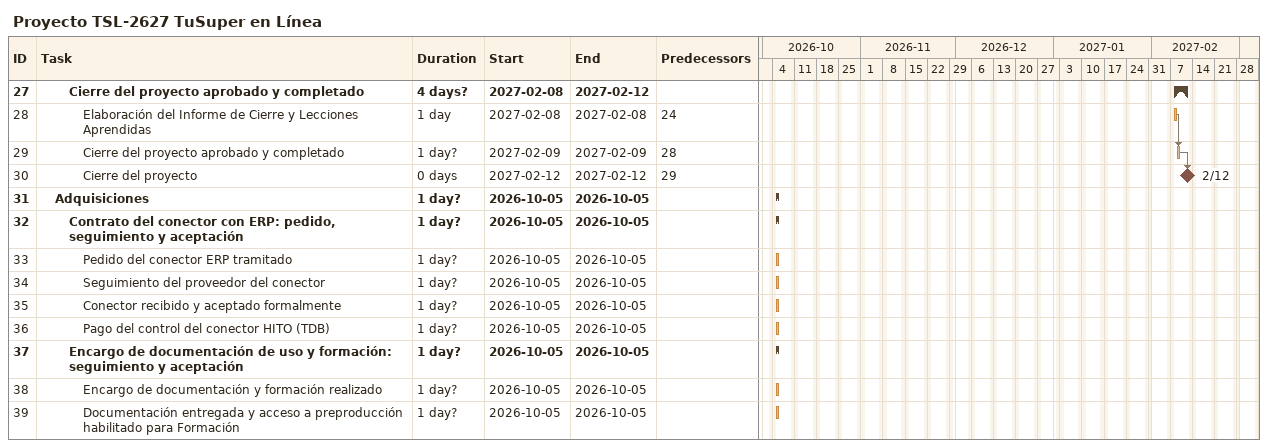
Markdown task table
Proyecto TSL-2627 TuSuper en Línea

| ID | Level | Task | Duration | Start | Finish | Predecessors |
|---|---|---|---|---|---|---|
| 27 | 3 | **Cierre del proyecto aprobado y completado** | 4d? | 2027-02-08 | 2027-02-12 |  |
| 28 | 4 | Elaboración del Informe de Cierre y Lecciones Aprendidas | 1d | 2027-02-08 | 2027-02-08 | 24 |
| 29 | 4 | Cierre del proyecto aprobado y completado | 1d? | 2027-02-09 | 2027-02-09 | 28 |
| 30 | 4 | Cierre del proyecto | 0d | 2027-02-12 | 2027-02-12 | 29 |
| 31 | 2 | **Adquisiciones** | 1d? | 2026-10-05 | 2026-10-05 |  |
| 32 | 3 | **Contrato del conector con ERP: pedido, seguimiento y aceptación** | 1d? | 2026-10-05 | 2026-10-05 |  |
| 33 | 4 | Pedido del conector ERP tramitado | 1d? | 2026-10-05 | 2026-10-05 |  |
| 34 | 4 | Seguimiento del proveedor del conector | 1d? | 2026-10-05 | 2026-10-05 |  |
| 35 | 4 | Conector recibido y aceptado formalmente | 1d? | 2026-10-05 | 2026-10-05 |  |
| 36 | 4 | Pago del control del conector HITO (TDB) | 1d? | 2026-10-05 | 2026-10-05 |  |
| 37 | 3 | **Encargo de documentación de uso y formación: seguimiento y aceptación** | 1d? | 2026-10-05 | 2026-10-05 |  |
| 38 | 4 | Encargo de documentación y formación realizado | 1d? | 2026-10-05 | 2026-10-05 |  |
| 39 | 4 | Documentación entregada y acceso a preproducción habilitado para Formación | 1d? | 2026-10-05 | 2026-10-05 |  |
